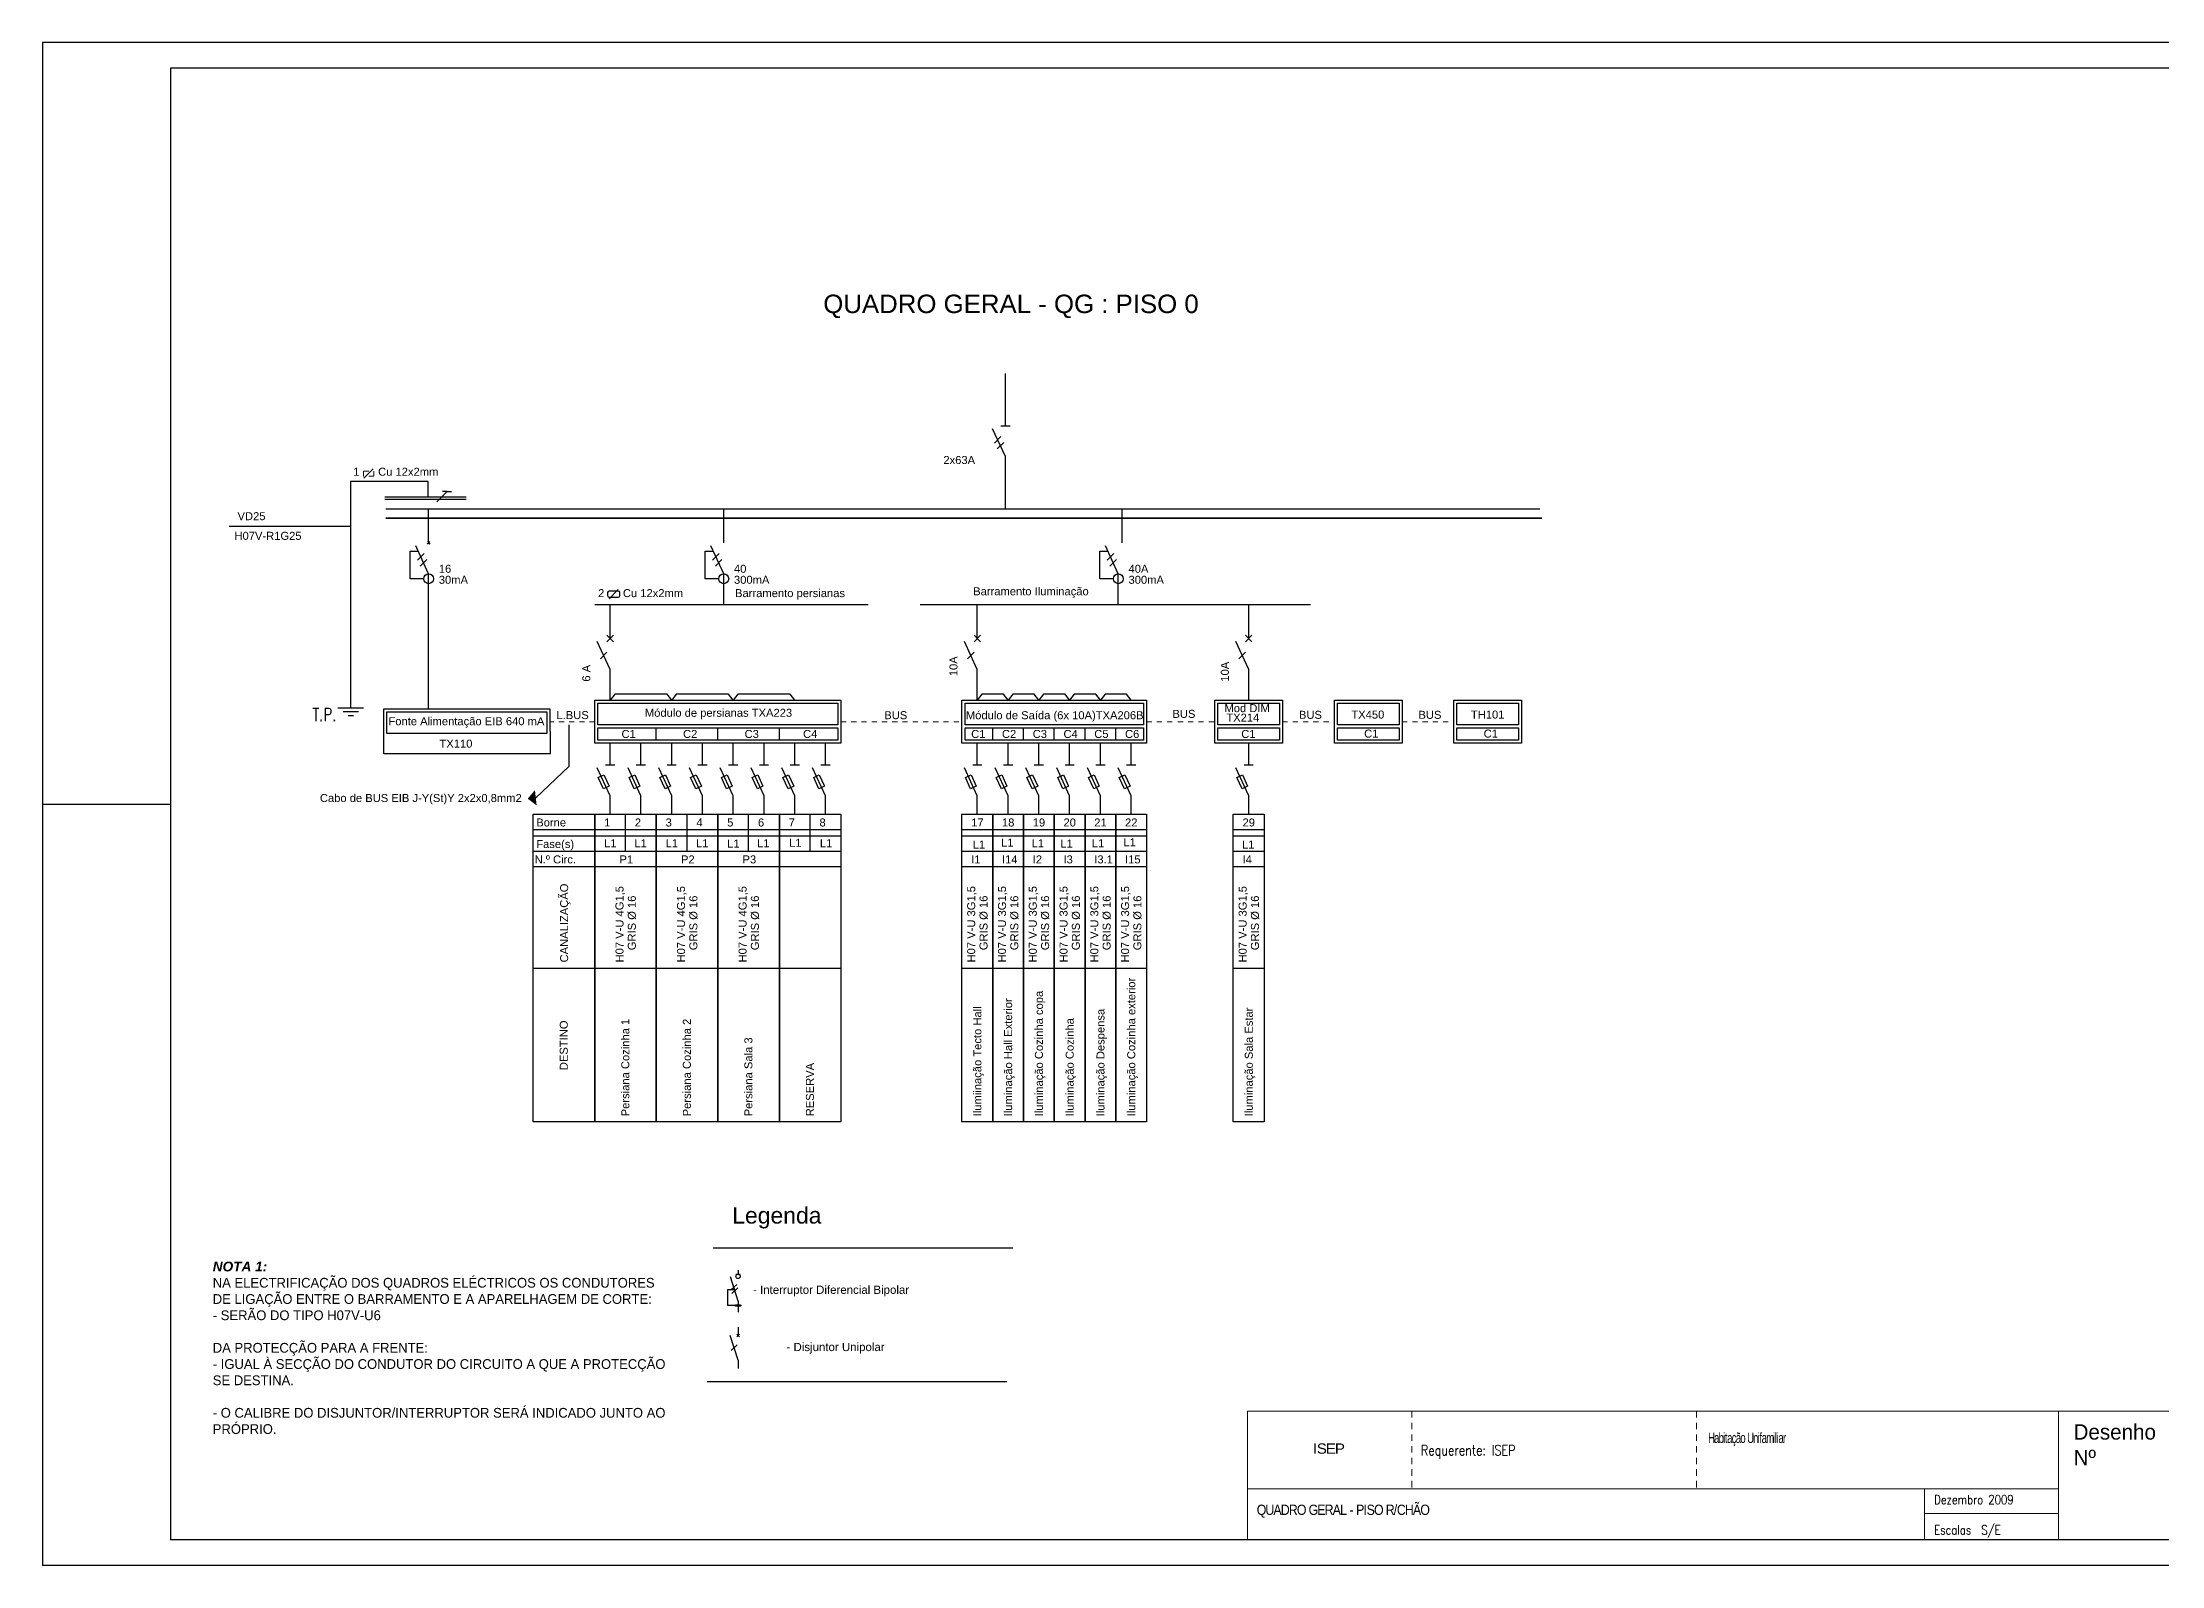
# Model space of a CAD drawing. Header units: millimetres. Extents: x 1521.5 to 1607.1, y 993.2 to 1065.3.
# Drawn here: x 1521.51 to 1562.83, y 993.23 to 1022.93 of the extents above; entities that cross this region are included whole.
import ezdxf

# ---------------------------------------------------------------- set-up
doc = ezdxf.new("R2010")
doc.units = ezdxf.units.MM
doc.linetypes.add('DASHED', pattern=[19.05, 12.7, -6.35])
doc.linetypes.add('RAYITAS', pattern=[0.375, 0.25, -0.125])
for name, color, linetype, lineweight in [('01 - Esquema Unifilar', 7, 'Continuous', 25), ('08 - Motorizações', 7, 'Continuous', 25), ('VISTA', 7, 'Continuous', 0)]:
    doc.layers.add(name, color=color, linetype=linetype, lineweight=lineweight)
for name, color, linetype in [('COMANDOS', 170, 'Continuous'), ('grelha', 7, 'Continuous'), ('Linha BUS', 7, 'Continuous'), ('Texto', 7, 'Continuous')]:
    doc.layers.add(name, color=color, linetype=linetype)
doc.styles.add('Arial', font='arial.ttf')
doc.styles.add('ROMANS', font='romans')
doc.styles.add('SIMPLEX', font='simplex', dxfattribs={"width": 0.65, "height": 3})

msp = doc.modelspace()

# ---------------------------------------------------------------- linework, layer by layer
for p, q in [((1563.51, 1022.933), (1521.51, 1022.933)), ((1521.51, 1022.933), (1521.51, 993.233)), ((1563.01, 1022.433), (1524.01, 1022.433)), ((1524.01, 1022.433), (1524.01, 993.733)), ((1529.017, 1013.151), (1529.066, 1013.2)), ((1529.017, 1013.2), (1529.066, 1013.151)), ((1521.51, 1008.083), (1524.01, 1008.083)), ((1535.075, 997.242), (1534.922, 997.72)), ((1534.938, 997.426), (1535.06, 997.535)), ((1535.051, 997.696), (1535.1, 997.744)), ((1535.051, 997.744), (1535.1, 997.696)), ((1535.075, 997.884), (1535.075, 997.72)), ((1535.075, 997.242), (1535.075, 997.078)), ((1563.01, 993.733), (1524.01, 993.733)), ((1563.51, 993.233), (1521.51, 993.233))]:
    msp.add_line(p, q)
at = {"lineweight": 0}
for p, q in [((1545.01, 996.246), (1545.01, 994.233)), ((1545.01, 996.246), (1563.01, 996.246)), ((1560.82, 993.733), (1560.82, 996.246)), ((1545.01, 995.733), (1545.01, 993.733)), ((1545.01, 994.733), (1560.82, 994.733)), ((1558.21, 994.733), (1558.21, 993.733)), ((1558.21, 994.251), (1560.82, 994.251))]:
    msp.add_line(p, q, dxfattribs=at)
at = {"lineweight": 0, "ltscale": 0.1}
msp.add_line((1545.01, 994.233), (1545.01, 993.733), dxfattribs=at)
msp.add_line((1545.01, 994.233), (1545.01, 993.733), dxfattribs=at)
at = {"layer": '01 - Esquema Unifilar'}
for p, q in [((1535.074, 998.391), (1534.924, 998.861)), ((1535.032, 998.914), (1535.117, 998.914)), ((1535.074, 998.996), (1535.074, 998.914)), ((1534.873, 998.618), (1534.999, 998.618)), ((1534.873, 998.303), (1534.873, 998.618)), ((1534.929, 998.605), (1535.049, 998.712)), ((1534.95, 998.54), (1535.069, 998.647)), ((1534.989, 998.659), (1535.01, 998.594)), ((1535.074, 998.391), (1535.074, 998.174)), ((1535.017, 998.303), (1534.873, 998.303))]:
    msp.add_line(p, q, dxfattribs=at)
msp.add_circle((1535.074, 998.872), 0.0424, dxfattribs=at)
msp.add_ellipse((1535.074, 998.304), major_axis=(-0.0572, 0), ratio=0.274725, dxfattribs=at)
at = {"layer": '08 - Motorizações'}
for p, q in [((1534.588, 999.427), (1540.431, 999.427)), ((1534.472, 996.824), (1540.315, 996.824))]:
    msp.add_line(p, q, dxfattribs=at)
at = {"layer": 'COMANDOS'}
msp.add_line((1527.516, 1012.37), (1527.516, 1012.37), dxfattribs=at)
at = {"layer": 'grelha'}
for p, q in [((1540.291, 1015.46), (1540.291, 1016.48)), ((1540.291, 1014.856), (1540.038, 1015.4)), ((1540.201, 1015.46), (1540.381, 1015.46)), ((1540.074, 1015.122), (1540.201, 1015.249)), ((1540.128, 1015.006), (1540.255, 1015.133)), ((1540.291, 1013.836), (1540.291, 1014.856)), ((1527.961, 1014.617), (1527.781, 1014.437)), ((1527.516, 1014.374), (1527.516, 1012.35)), ((1528.19, 1014.074), (1529.776, 1014.074)), ((1529.03, 1014.074), (1529.03, 1014.374)), ((1529.202, 1013.975), (1529.402, 1014.174)), ((1529.402, 1014.174), (1529.314, 1014.174)), ((1529.402, 1014.174), (1529.489, 1014.174)), ((1528.19, 1014.024), (1529.776, 1014.024)), ((1529.041, 1013.176), (1529.041, 1013.836)), ((1534.796, 1013.176), (1534.796, 1013.836)), ((1542.567, 1013.176), (1542.567, 1013.836)), ((1527.516, 1013.496), (1525.149, 1013.496)), ((1528.681, 1012.475), (1528.681, 1013.015)), ((1528.681, 1013.015), (1528.835, 1013.015)), ((1529.041, 1012.571), (1528.789, 1013.116)), ((1528.824, 1012.838), (1528.952, 1012.965)), ((1528.878, 1012.722), (1529.006, 1012.849)), ((1534.436, 1012.475), (1534.436, 1013.015)), ((1534.436, 1013.015), (1534.59, 1013.015)), ((1534.796, 1012.571), (1534.543, 1013.116)), ((1534.579, 1012.838), (1534.706, 1012.965)), ((1534.633, 1012.722), (1534.76, 1012.849)), ((1542.129, 1012.475), (1542.129, 1013.015)), ((1542.129, 1013.015), (1542.283, 1013.015)), ((1542.489, 1012.571), (1542.236, 1013.116)), ((1542.272, 1012.838), (1542.399, 1012.965)), ((1542.326, 1012.722), (1542.453, 1012.849)), ((1528.945, 1012.475), (1528.681, 1012.475)), ((1529.041, 1009.939), (1529.041, 1012.571)), ((1534.7, 1012.475), (1534.436, 1012.475)), ((1534.796, 1011.971), (1534.796, 1012.571)), ((1542.393, 1012.475), (1542.129, 1012.475)), ((1542.489, 1011.971), (1542.489, 1012.571)), ((1527.516, 1012.35), (1527.516, 1009.954)), ((1532.53, 1012.206), (1532.53, 1012.146)), ((1532.74, 1012.266), (1532.56, 1012.086)), ((1532.74, 1012.236), (1532.56, 1012.236)), ((1532.56, 1012.116), (1532.74, 1012.116)), ((1532.581, 1011.311), (1532.581, 1011.971)), ((1532.77, 1012.146), (1532.77, 1012.206)), ((1539.74, 1011.311), (1539.74, 1011.971)), ((1545.031, 1011.311), (1545.031, 1011.971)), ((1532.581, 1010.707), (1532.329, 1011.251)), ((1532.518, 1011.248), (1532.645, 1011.375)), ((1532.518, 1011.375), (1532.645, 1011.248)), ((1539.74, 1010.707), (1539.487, 1011.251)), ((1539.676, 1011.248), (1539.803, 1011.375)), ((1539.676, 1011.375), (1539.803, 1011.248)), ((1545.031, 1010.707), (1544.779, 1011.251)), ((1544.967, 1011.248), (1545.095, 1011.375)), ((1544.967, 1011.375), (1545.095, 1011.248)), ((1532.391, 1010.916), (1532.519, 1011.043)), ((1539.55, 1010.916), (1539.677, 1011.043)), ((1544.841, 1010.916), (1544.968, 1011.043)), ((1532.581, 1010.107), (1532.581, 1010.707)), ((1539.74, 1010.107), (1539.74, 1010.707)), ((1545.031, 1010.107), (1545.031, 1010.707)), ((1527.774, 1009.954), (1527.274, 1009.954)), ((1527.674, 1009.879), (1527.374, 1009.879)), ((1527.574, 1009.804), (1527.474, 1009.804)), ((1533.481, 1009.327), (1533.481, 1009.567)), ((1534.681, 1009.327), (1534.681, 1009.567)), ((1535.881, 1009.327), (1535.881, 1009.567)), ((1540.04, 1009.327), (1540.04, 1009.567)), ((1540.64, 1009.327), (1540.64, 1009.567)), ((1541.24, 1009.327), (1541.24, 1009.567)), ((1541.84, 1009.327), (1541.84, 1009.567)), ((1542.44, 1009.327), (1542.44, 1009.567)), ((1532.581, 1008.847), (1532.581, 1009.267)), ((1533.181, 1008.847), (1533.181, 1009.267)), ((1533.781, 1008.847), (1533.781, 1009.267)), ((1534.381, 1008.847), (1534.381, 1009.267)), ((1534.981, 1008.847), (1534.981, 1009.267)), ((1535.581, 1008.847), (1535.581, 1009.267)), ((1536.181, 1008.847), (1536.181, 1009.267)), ((1536.781, 1008.847), (1536.781, 1009.267)), ((1539.74, 1008.847), (1539.74, 1009.267)), ((1540.34, 1008.847), (1540.34, 1009.267)), ((1540.94, 1008.847), (1540.94, 1009.267)), ((1541.54, 1008.847), (1541.54, 1009.267)), ((1542.14, 1008.847), (1542.14, 1009.267)), ((1542.74, 1008.847), (1542.74, 1009.267)), ((1545.031, 1008.847), (1545.031, 1009.267)), ((1532.581, 1008.243), (1532.329, 1008.787)), ((1532.491, 1008.847), (1532.671, 1008.847)), ((1533.181, 1008.243), (1532.929, 1008.787)), ((1533.091, 1008.847), (1533.271, 1008.847)), ((1533.781, 1008.243), (1533.529, 1008.787)), ((1533.691, 1008.847), (1533.871, 1008.847)), ((1534.381, 1008.243), (1534.129, 1008.787)), ((1534.291, 1008.847), (1534.471, 1008.847)), ((1534.981, 1008.243), (1534.729, 1008.787)), ((1534.891, 1008.847), (1535.071, 1008.847)), ((1535.581, 1008.243), (1535.329, 1008.787)), ((1535.491, 1008.847), (1535.671, 1008.847)), ((1536.181, 1008.243), (1535.929, 1008.787)), ((1536.091, 1008.847), (1536.271, 1008.847)), ((1536.781, 1008.243), (1536.529, 1008.787)), ((1536.691, 1008.847), (1536.871, 1008.847)), ((1539.74, 1008.243), (1539.487, 1008.787)), ((1539.65, 1008.847), (1539.83, 1008.847)), ((1540.34, 1008.243), (1540.087, 1008.787)), ((1540.25, 1008.847), (1540.43, 1008.847)), ((1540.94, 1008.243), (1540.687, 1008.787)), ((1540.85, 1008.847), (1541.03, 1008.847)), ((1541.54, 1008.243), (1541.287, 1008.787)), ((1541.45, 1008.847), (1541.63, 1008.847)), ((1542.14, 1008.243), (1541.887, 1008.787)), ((1542.05, 1008.847), (1542.23, 1008.847)), ((1542.74, 1008.243), (1542.487, 1008.787)), ((1542.65, 1008.847), (1542.83, 1008.847)), ((1545.031, 1008.243), (1544.779, 1008.787)), ((1544.941, 1008.847), (1545.121, 1008.847)), ((1532.581, 1007.883), (1532.581, 1008.243)), ((1533.181, 1007.883), (1533.181, 1008.243)), ((1533.781, 1007.883), (1533.781, 1008.243)), ((1534.381, 1007.883), (1534.381, 1008.243)), ((1534.981, 1007.883), (1534.981, 1008.243)), ((1535.581, 1007.883), (1535.581, 1008.243)), ((1536.181, 1007.883), (1536.181, 1008.243)), ((1536.781, 1007.883), (1536.781, 1008.243)), ((1539.74, 1007.883), (1539.74, 1008.243)), ((1540.34, 1007.883), (1540.34, 1008.243)), ((1540.94, 1007.883), (1540.94, 1008.243)), ((1541.54, 1007.883), (1541.54, 1008.243)), ((1542.14, 1007.883), (1542.14, 1008.243)), ((1542.74, 1007.883), (1542.74, 1008.243)), ((1545.031, 1007.883), (1545.031, 1008.243)), ((1532.881, 1007.163), (1532.881, 1007.883)), ((1534.081, 1007.163), (1534.081, 1007.883)), ((1535.281, 1007.163), (1535.281, 1007.883)), ((1536.481, 1007.163), (1536.481, 1007.883)), ((1531.081, 1007.583), (1532.281, 1007.583)), ((1531.081, 1007.463), (1532.281, 1007.463)), ((1532.281, 1007.583), (1533.481, 1007.583)), ((1532.281, 1007.463), (1533.481, 1007.463)), ((1533.481, 1007.583), (1534.681, 1007.583)), ((1533.481, 1007.463), (1534.681, 1007.463)), ((1534.681, 1007.583), (1535.881, 1007.583)), ((1534.681, 1007.463), (1535.881, 1007.463)), ((1535.881, 1007.583), (1537.081, 1007.583)), ((1535.881, 1007.463), (1537.081, 1007.463)), ((1539.44, 1007.583), (1540.04, 1007.583)), ((1539.44, 1007.463), (1540.04, 1007.463)), ((1540.04, 1007.583), (1540.64, 1007.583)), ((1540.04, 1007.463), (1540.64, 1007.463)), ((1540.64, 1007.583), (1541.24, 1007.583)), ((1540.64, 1007.463), (1541.24, 1007.463)), ((1541.24, 1007.583), (1541.84, 1007.583)), ((1541.24, 1007.463), (1541.84, 1007.463)), ((1541.84, 1007.583), (1542.44, 1007.583)), ((1541.84, 1007.463), (1542.44, 1007.463)), ((1542.44, 1007.583), (1543.04, 1007.583)), ((1542.44, 1007.463), (1543.04, 1007.463)), ((1544.731, 1007.583), (1545.331, 1007.583)), ((1544.731, 1007.463), (1545.331, 1007.463)), ((1531.081, 1007.163), (1532.281, 1007.163)), ((1532.281, 1007.163), (1533.481, 1007.163)), ((1533.481, 1007.163), (1534.681, 1007.163)), ((1534.681, 1007.163), (1535.881, 1007.163)), ((1535.881, 1007.163), (1537.081, 1007.163)), ((1539.44, 1007.163), (1540.04, 1007.163)), ((1540.04, 1007.163), (1540.64, 1007.163)), ((1540.64, 1007.163), (1541.24, 1007.163)), ((1541.24, 1007.163), (1541.84, 1007.163)), ((1541.84, 1007.163), (1542.44, 1007.163)), ((1542.44, 1007.163), (1543.04, 1007.163)), ((1544.731, 1007.163), (1545.331, 1007.163)), ((1531.081, 1006.863), (1532.281, 1006.863)), ((1532.281, 1006.863), (1533.481, 1006.863)), ((1533.481, 1006.863), (1534.681, 1006.863)), ((1534.681, 1006.863), (1535.881, 1006.863)), ((1535.881, 1006.863), (1537.081, 1006.863)), ((1539.44, 1006.863), (1540.04, 1006.863)), ((1540.04, 1006.863), (1540.64, 1006.863)), ((1540.64, 1006.863), (1541.24, 1006.863)), ((1541.24, 1006.863), (1541.84, 1006.863)), ((1541.84, 1006.863), (1542.44, 1006.863)), ((1542.44, 1006.863), (1543.04, 1006.863)), ((1544.731, 1006.863), (1545.331, 1006.863)), ((1531.081, 1004.883), (1532.281, 1004.883)), ((1532.281, 1004.883), (1533.481, 1004.883)), ((1533.481, 1004.883), (1534.681, 1004.883)), ((1534.681, 1004.883), (1535.881, 1004.883)), ((1535.881, 1004.883), (1537.081, 1004.883)), ((1539.44, 1004.883), (1540.04, 1004.883)), ((1540.04, 1004.883), (1540.64, 1004.883)), ((1540.64, 1004.883), (1541.24, 1004.883)), ((1541.24, 1004.883), (1541.84, 1004.883)), ((1541.84, 1004.883), (1542.44, 1004.883)), ((1542.44, 1004.883), (1543.04, 1004.883)), ((1544.731, 1004.883), (1545.331, 1004.883))]:
    msp.add_line(p, q, dxfattribs=at)
at = {"layer": 'grelha', "const_width": 0.03}
for points in [[(1550.712, 1013.836), (1528.201, 1013.836)], [(1537.614, 1011.971), (1532.281, 1011.971)], [(1546.24, 1011.971), (1538.625, 1011.971)]]:
    msp.add_lwpolyline(points, dxfattribs=at)
at = {"layer": 'grelha'}
for points in [[(1528.17, 1009.061), (1528.166, 1009.939), (1531.406, 1009.939), (1531.41, 1009.061), (1528.17, 1009.061)], [(1532.281, 1009.267), (1532.281, 1010.107), (1537.081, 1010.107), (1537.081, 1009.267), (1532.281, 1009.267)], [(1533.781, 1010.107), (1533.691, 1010.227), (1532.671, 1010.227), (1532.581, 1010.107)], [(1534.981, 1010.107), (1534.891, 1010.227), (1533.871, 1010.227), (1533.781, 1010.107)], [(1536.181, 1010.107), (1536.091, 1010.227), (1535.071, 1010.227), (1534.981, 1010.107)], [(1539.44, 1009.267), (1539.44, 1010.107), (1543.04, 1010.107), (1543.04, 1009.267), (1539.44, 1009.267)], [(1540.34, 1010.107), (1540.25, 1010.227), (1539.83, 1010.227), (1539.74, 1010.107)], [(1540.94, 1010.107), (1540.85, 1010.227), (1540.43, 1010.227), (1540.34, 1010.107)], [(1541.54, 1010.107), (1541.45, 1010.227), (1541.03, 1010.227), (1540.94, 1010.107)], [(1542.14, 1010.107), (1542.05, 1010.227), (1541.63, 1010.227), (1541.54, 1010.107)], [(1542.74, 1010.107), (1542.65, 1010.227), (1542.23, 1010.227), (1542.14, 1010.107)], [(1544.371, 1009.267), (1544.371, 1010.107), (1545.691, 1010.107), (1545.691, 1009.267), (1544.371, 1009.267)], [(1546.702, 1009.267), (1546.702, 1010.107), (1548.022, 1010.107), (1548.022, 1009.267), (1546.702, 1009.267)], [(1549.032, 1009.267), (1549.032, 1010.107), (1550.352, 1010.107), (1550.352, 1009.267), (1549.032, 1009.267)], [(1532.281, 1001.883), (1531.081, 1001.883), (1531.081, 1007.883), (1532.281, 1007.883), (1532.281, 1001.883)], [(1533.481, 1001.883), (1532.281, 1001.883), (1532.281, 1007.883), (1533.481, 1007.883), (1533.481, 1001.883)], [(1534.681, 1001.883), (1533.481, 1001.883), (1533.481, 1007.883), (1534.681, 1007.883), (1534.681, 1001.883)], [(1535.881, 1001.883), (1534.681, 1001.883), (1534.681, 1007.883), (1535.881, 1007.883), (1535.881, 1001.883)], [(1537.081, 1001.883), (1535.881, 1001.883), (1535.881, 1007.883), (1537.081, 1007.883), (1537.081, 1001.883)], [(1540.04, 1001.883), (1539.44, 1001.883), (1539.44, 1007.883), (1540.04, 1007.883), (1540.04, 1001.883)], [(1540.64, 1001.883), (1540.04, 1001.883), (1540.04, 1007.883), (1540.64, 1007.883), (1540.64, 1001.883)], [(1541.24, 1001.883), (1540.64, 1001.883), (1540.64, 1007.883), (1541.24, 1007.883), (1541.24, 1001.883)], [(1541.84, 1001.883), (1541.24, 1001.883), (1541.24, 1007.883), (1541.84, 1007.883), (1541.84, 1001.883)], [(1542.44, 1001.883), (1541.84, 1001.883), (1541.84, 1007.883), (1542.44, 1007.883), (1542.44, 1001.883)], [(1543.04, 1001.883), (1542.44, 1001.883), (1542.44, 1007.883), (1543.04, 1007.883), (1543.04, 1001.883)], [(1545.331, 1001.883), (1544.731, 1001.883), (1544.731, 1007.883), (1545.331, 1007.883), (1545.331, 1001.883)]]:
    msp.add_lwpolyline(points, dxfattribs=at)
for points in [[(1532.341, 1009.627), (1532.341, 1010.047), (1537.021, 1010.047), (1537.021, 1009.627)], [(1539.5, 1009.627), (1539.5, 1010.047), (1542.98, 1010.047), (1542.98, 1009.627)], [(1544.431, 1009.627), (1544.431, 1010.047), (1545.631, 1010.047), (1545.631, 1009.627)], [(1546.762, 1009.627), (1546.762, 1010.047), (1547.962, 1010.047), (1547.962, 1009.627)], [(1549.092, 1009.627), (1549.092, 1010.047), (1550.292, 1010.047), (1550.292, 1009.627)], [(1528.226, 1009.459), (1528.226, 1009.879), (1531.346, 1009.879), (1531.346, 1009.459)], [(1532.341, 1009.327), (1532.341, 1009.567), (1537.021, 1009.567), (1537.021, 1009.327)], [(1539.5, 1009.327), (1539.5, 1009.567), (1542.98, 1009.567), (1542.98, 1009.327)], [(1544.431, 1009.327), (1544.431, 1009.567), (1545.631, 1009.567), (1545.631, 1009.327)], [(1546.762, 1009.327), (1546.762, 1009.567), (1547.962, 1009.567), (1547.962, 1009.327)], [(1549.092, 1009.327), (1549.092, 1009.567), (1550.292, 1009.567), (1550.292, 1009.327)], [(1532.35, 1008.599), (1532.459, 1008.649), (1532.56, 1008.431), (1532.451, 1008.381)], [(1532.95, 1008.599), (1533.059, 1008.649), (1533.16, 1008.431), (1533.051, 1008.381)], [(1533.55, 1008.599), (1533.659, 1008.649), (1533.76, 1008.431), (1533.651, 1008.381)], [(1534.15, 1008.599), (1534.259, 1008.649), (1534.36, 1008.431), (1534.251, 1008.381)], [(1534.75, 1008.599), (1534.859, 1008.649), (1534.96, 1008.431), (1534.851, 1008.381)], [(1535.35, 1008.599), (1535.459, 1008.649), (1535.56, 1008.431), (1535.451, 1008.381)], [(1535.95, 1008.599), (1536.059, 1008.649), (1536.16, 1008.431), (1536.051, 1008.381)], [(1536.55, 1008.599), (1536.659, 1008.649), (1536.76, 1008.431), (1536.651, 1008.381)], [(1539.508, 1008.599), (1539.617, 1008.649), (1539.718, 1008.431), (1539.609, 1008.381)], [(1540.108, 1008.599), (1540.217, 1008.649), (1540.318, 1008.431), (1540.209, 1008.381)], [(1540.708, 1008.599), (1540.817, 1008.649), (1540.918, 1008.431), (1540.809, 1008.381)], [(1541.308, 1008.599), (1541.417, 1008.649), (1541.518, 1008.431), (1541.409, 1008.381)], [(1541.908, 1008.599), (1542.017, 1008.649), (1542.118, 1008.431), (1542.009, 1008.381)], [(1542.508, 1008.599), (1542.617, 1008.649), (1542.718, 1008.431), (1542.609, 1008.381)], [(1544.8, 1008.599), (1544.909, 1008.649), (1545.01, 1008.431), (1544.901, 1008.381)]]:
    msp.add_lwpolyline(points, close=True, dxfattribs=at)
msp.add_lwpolyline([(1530.973, 1008.187, 0, 0.3, 0), (1531.131, 1008.205, 0.3, 0.3, 0)], format="xyseb", dxfattribs=at)
for centre in [(1529.041, 1012.475), (1534.796, 1012.475), (1542.489, 1012.475)]:
    msp.add_circle(centre, 0.096, dxfattribs=at)
for centre, start, end in [((1532.56, 1012.206), 90, 180), ((1532.56, 1012.146), 180, 270), ((1532.74, 1012.206), 0, 90), ((1532.74, 1012.146), 270, 0)]:
    msp.add_arc(centre, 0.03, start, end, dxfattribs=at)
at = {"layer": 'Linha BUS', "linetype": 'RAYITAS', "lineweight": 15, "ltscale": 0.02}
for p, q in [((1532.281, 1009.687), (1531.406, 1009.687)), ((1537.081, 1009.687), (1539.44, 1009.687)), ((1543.04, 1009.687), (1543.64, 1009.687)), ((1543.651, 1009.687), (1544.371, 1009.687)), ((1545.691, 1009.687), (1546.702, 1009.687)), ((1548.022, 1009.687), (1549.032, 1009.687))]:
    msp.add_line(p, q, dxfattribs=at)
at = {"layer": 'Linha BUS'}
for p, q in [((1531.784, 1008.819), (1531.783, 1009.628)), ((1531.131, 1008.205), (1531.784, 1008.819))]:
    msp.add_line(p, q, dxfattribs=at)
at = {"layer": 'Linha BUS', "linetype": 'RAYITAS', "lineweight": 15, "ltscale": 0.1}
msp.add_lwpolyline([(1527.774, 1014.576), (1527.976, 1014.576), (1527.976, 1014.475), (1527.774, 1014.475)], close=True, dxfattribs=at)
at = {"layer": 'Linha BUS', "linetype": 'RAYITAS', "lineweight": 15, "ltscale": 0.02, "const_width": 0.03}
msp.add_lwpolyline([(1550.749, 1013.656), (1528.201, 1013.656)], dxfattribs=at)
at = {"layer": 'Texto'}
msp.add_line((1529.03, 1014.374), (1527.516, 1014.374), dxfattribs=at)
at = {"layer": 'VISTA', "linetype": 'DASHED', "ltscale": 0.01}
for p, q in [((1548.214, 996.246), (1548.214, 994.733)), ((1553.761, 996.246), (1553.76, 994.732))]:
    msp.add_line(p, q, dxfattribs=at)

# ---------------------------------------------------------------- texts
at = {"lineweight": 0, "style": 'ROMANS', "width": 0.8}
for s, height, p in [('Requerente: ISEP  ', 0.2, (1548.389, 995.383)), ('Dezembro 2009', 0.18, (1558.397, 994.43)), ('Escalas  S/E', 0.18, (1558.397, 993.839))]:
    msp.add_text(s, height=height, dxfattribs=at).set_placement(p)
at = {"lineweight": 0, "insert": (1561.115, 995.99), "char_height": 0.3, "width": 1.49482, "attachment_point": 1}
msp.add_mtext('Desenho Nº \\P\\P   ', dxfattribs=at)
at = {"layer": '01 - Esquema Unifilar', "insert": (1524.832, 999.16), "char_height": 0.1901, "width": 8.9806, "attachment_point": 1}
msp.add_mtext('{\\fArial|b1|i1|c0|p34;NOTA 1:\\P}NA ELECTRIFICAÇÃO DOS QUADROS ELÉCTRICOS OS CONDUTORES\\PDE LIGAÇÃO ENTRE O BARRAMENTO E A APARELHAGEM DE CORTE:\\P- SERÃO DO TIPO H07V-U6\\P\\PDA PROTECÇÃO PARA A FRENTE:\\P- IGUAL À SECÇÃO DO CONDUTOR DO CIRCUITO A QUE A PROTECÇÃO SE DESTINA.\\P\\P- O CALIBRE DO DISJUNTOR/INTERRUPTOR SERÁ INDICADO JUNTO AO PRÓPRIO.', dxfattribs=at)
at = {"layer": '08 - Motorizações', "style": 'Arial'}
for s, height, p in [('Legenda', 0.32, (1534.961, 999.902)), ('- Interruptor Diferencial Bipolar', 0.16, (1535.367, 998.532)), ('- Disjuntor Unipolar', 0.16, (1536.019, 997.416))]:
    msp.add_text(s, height=height, dxfattribs=at).set_placement(p)
at = {"layer": 'grelha', "style": 'SIMPLEX', "width": 0.75}
msp.add_text('T.P.', height=0.255, dxfattribs=at).set_placement((1526.775, 1009.7))
at = {"layer": 'Texto', "style": 'Arial'}
for s, height, p in [('QUADRO GERAL - QG : PISO 0', 0.36, (1536.736, 1017.655)), ('2x63A', 0.156, (1539.078, 1014.712)), ('1      Cu 12x2mm', 0.156, (1527.572, 1014.484)), ('VD25', 0.156, (1525.315, 1013.617)), (' H07V-R1G25', 0.156, (1525.195, 1013.234)), ('30mA', 0.156, (1529.24, 1012.377)), ('16', 0.156, (1529.24, 1012.592)), ('40', 0.156, (1534.995, 1012.592)), ('300mA', 0.156, (1534.995, 1012.377)), ('40A', 0.156, (1542.688, 1012.592)), ('300mA', 0.156, (1542.688, 1012.377)), ('2      Cu 12x2mm', 0.156, (1532.345, 1012.117)), ('Barramento persianas', 0.156, (1535.016, 1012.117)), ('Barramento Iluminação', 0.156, (1539.659, 1012.153)), ('L.BUS', 0.156, (1531.534, 1009.739)), ('Módulo de persianas TXA223', 0.156, (1533.258, 1009.784)), ('BUS', 0.156, (1537.926, 1009.737)), ('Módulo de Saída (6x 10A)TXA206B', 0.156, (1539.517, 1009.736)), ('BUS', 0.156, (1543.544, 1009.763)), ('Mod DIM', 0.156, (1544.559, 1009.874)), ('BUS', 0.156, (1546.011, 1009.744)), ('TX450', 0.156, (1547.033, 1009.749)), ('BUS', 0.156, (1548.341, 1009.744)), ('TH101', 0.156, (1549.364, 1009.749)), ('Fonte Alimentação EIB 640 mA', 0.156, (1528.258, 1009.619)), ('C1', 0.156, (1532.802, 1009.371)), ('C2', 0.156, (1534.002, 1009.371)), ('C3', 0.156, (1535.202, 1009.371)), ('C4', 0.156, (1536.342, 1009.371)), ('C1', 0.156, (1539.62, 1009.371)), ('C2', 0.156, (1540.22, 1009.371)), ('C3', 0.156, (1540.82, 1009.371)), ('C4', 0.156, (1541.42, 1009.371)), ('C5', 0.156, (1542.02, 1009.371)), ('C6', 0.156, (1542.62, 1009.371)), ('TX214', 0.156, (1544.595, 1009.69)), ('C1', 0.156, (1544.886, 1009.371)), ('C1', 0.156, (1547.282, 1009.378)), ('C1', 0.156, (1549.613, 1009.378)), ('TX110', 0.156, (1529.253, 1009.182)), ('Cabo de BUS EIB J-Y(St)Y 2x2x0,8mm2', 0.156, (1526.921, 1008.122)), ('Borne', 0.156, (1531.14, 1007.645)), ('1', 0.156, (1532.462, 1007.645)), ('2', 0.156, (1533.062, 1007.645)), ('3', 0.156, (1533.662, 1007.645)), ('4', 0.156, (1534.262, 1007.645)), ('5', 0.156, (1534.862, 1007.645)), ('6', 0.156, (1535.462, 1007.645)), ('7', 0.156, (1536.062, 1007.645)), ('8', 0.156, (1536.662, 1007.645)), ('17', 0.156, (1539.62, 1007.645)), ('18', 0.156, (1540.22, 1007.645)), ('19', 0.156, (1540.82, 1007.645)), ('20', 0.156, (1541.42, 1007.645)), ('21', 0.156, (1542.02, 1007.645)), ('L1', 0.156, (1542.589, 1007.261)), ('22', 0.156, (1542.62, 1007.645)), ('29', 0.156, (1544.911, 1007.645)), ('N.º Circ.', 0.156, (1531.109, 1006.925)), ('Fase(s)', 0.156, (1531.14, 1007.225)), ('L1', 0.156, (1532.463, 1007.241)), ('P1', 0.156, (1532.762, 1006.925)), ('L1', 0.156, (1533.054, 1007.241)), ('L1', 0.156, (1533.662, 1007.241)), ('P2', 0.156, (1533.962, 1006.925)), ('L1', 0.156, (1534.254, 1007.241)), ('L1', 0.156, (1534.862, 1007.233)), ('P3', 0.156, (1535.162, 1006.925)), ('L1', 0.156, (1535.446, 1007.241)), ('L1', 0.156, (1536.07, 1007.249)), ('L1', 0.156, (1536.67, 1007.241)), ('I1', 0.156, (1539.62, 1006.925)), ('L1', 0.156, (1539.65, 1007.215)), ('L1', 0.156, (1540.204, 1007.254)), ('I14', 0.156, (1540.22, 1006.925)), ('L1', 0.156, (1540.798, 1007.24)), ('I2', 0.156, (1540.82, 1006.925)), ('L1', 0.156, (1541.358, 1007.233)), ('I3', 0.156, (1541.42, 1006.925)), ('L1', 0.156, (1541.973, 1007.24)), ('I3.1', 0.156, (1542.02, 1006.925)), ('I15', 0.156, (1542.62, 1006.925)), ('L1', 0.156, (1544.901, 1007.215)), ('I4', 0.156, (1544.911, 1006.925))]:
    msp.add_text(s, height=height, dxfattribs=at).set_placement(p)
for s, p in [('6 A', (1532.194, 1010.469)), ('10A', (1539.353, 1010.575)), ('10A', (1544.644, 1010.469)), ('CANALIZAÇÃO', (1531.761, 1004.994)), ('H07 V-U 4G1,5', (1532.841, 1004.994)), ('GRIS %%C 16', (1533.081, 1005.232)), ('H07 V-U 4G1,5', (1534.041, 1004.994)), ('GRIS %%C 16', (1534.281, 1005.232)), ('H07 V-U 4G1,5', (1535.241, 1004.994)), ('GRIS %%C 16', (1535.481, 1005.232)), ('H07 V-U 3G1,5', (1539.699, 1004.994)), ('GRIS %%C 16', (1539.939, 1005.232)), ('H07 V-U 3G1,5', (1540.299, 1004.994)), ('GRIS %%C 16', (1540.539, 1005.232)), ('H07 V-U 3G1,5', (1540.899, 1004.994)), ('GRIS %%C 16', (1541.139, 1005.232)), ('H07 V-U 3G1,5', (1541.499, 1004.994)), ('GRIS %%C 16', (1541.739, 1005.232)), ('H07 V-U 3G1,5', (1542.099, 1004.994)), ('GRIS %%C 16', (1542.339, 1005.232)), ('H07 V-U 3G1,5', (1542.699, 1004.994)), ('GRIS %%C 16', (1542.939, 1005.232)), ('H07 V-U 3G1,5', (1544.991, 1004.994)), ('GRIS %%C 16', (1545.231, 1005.232)), ('Iluminação Cozinha exterior', (1542.819, 1001.994)), ('Ilumiinação Tecto Hall', (1539.819, 1001.994)), ('Iluminação Hall Exterior', (1540.419, 1001.994)), ('Iluminação Cozinha copa', (1541.019, 1001.994)), ('Iluminação Sala Estar', (1545.111, 1001.994)), ('DESTINO', (1531.754, 1002.894)), ('Persiana Cozinha 1', (1532.954, 1001.994)), ('Persiana Cozinha 2', (1534.154, 1001.994)), ('Iluminação Cozinha ', (1541.619, 1001.994)), ('Iluminação Despensa ', (1542.219, 1001.994)), ('Persiana Sala 3', (1535.354, 1001.994)), ('RESERVA', (1536.554, 1001.994))]:
    msp.add_text(s, height=0.156, rotation=90, dxfattribs=at).set_placement(p)
at = {"layer": 'VISTA', "linetype": 'DASHED', "ltscale": 0.01, "insert": (1546.587, 995.514), "char_height": 0.2, "width": 3.20233, "attachment_point": 5}
msp.add_mtext('{\\W1.1;\\T0.9;ISEP}', dxfattribs=at)
at = {"layer": 'VISTA', "linetype": 'DASHED', "char_height": 0.2, "width": 16.04086, "attachment_point": 1}
for s, insert in [('{\\fBankGothic Lt BT|b0|i0|c0|p34;\\W0.7;\\T0.75;Habitação Unifamiliar }', (1553.989, 995.824)), ('{\\W0.9;\\T0.9;QUADRO GERAL - PISO R/CHÃO}', (1545.188, 994.422))]:
    msp.add_mtext(s, dxfattribs=dict(at, insert=insert))

doc.saveas('drawing.dxf')
